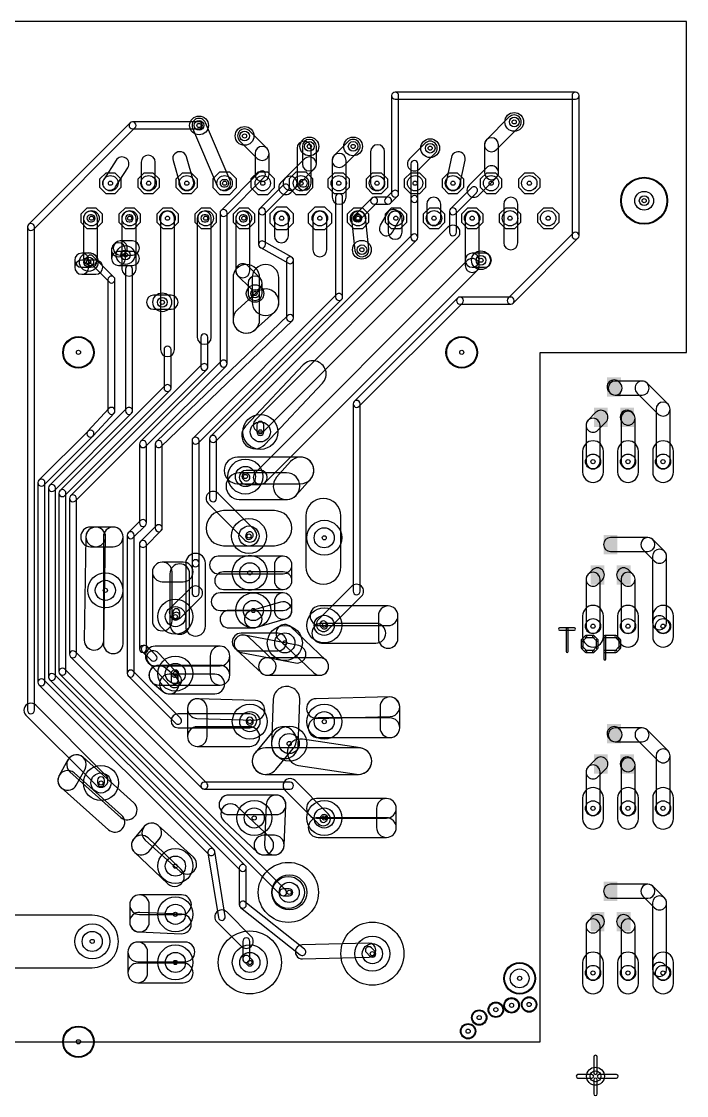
# Model space of a CAD drawing. Extents: x -3 to 107, y -1 to 82.
# Drawn here: x 58.4 to 106.6, y -1.4 to 76.5 of the extents above; entities that cross this region are included whole.
import ezdxf

# ---------------------------------------------------------------- set-up
doc = ezdxf.new("R2010")
doc.units = 0
for name, color, linetype in [('1', 14, 'CONTINUOUS'), ('116', 5, 'CONTINUOUS'), ('17', 94, 'CONTINUOUS'), ('18', 94, 'CONTINUOUS'), ('20', 178, 'CONTINUOUS')]:
    doc.layers.add(name, color=color, linetype=linetype)

# ---------------------------------------------------------------- blocks, each defined once
blk = doc.blocks.new('RECT')
blk.add_solid([(-0.5, -0.5), (0.5, -0.5), (-0.5, 0.5), (0.5, 0.5)])
blk = doc.blocks.new('ROUNDP')
blk.add_circle((0, 0), 0.5)
blk = doc.blocks.new('OCTAGONP')
blk.add_lwpolyline([(-0.5, -0.2071), (-0.5, 0.2071), (-0.2071, 0.5), (0.2071, 0.5), (0.5, 0.2071), (0.5, -0.2071), (0.2071, -0.5), (-0.2071, -0.5)], close=True)
blk = doc.blocks.new('LONGP100')
blk.add_lwpolyline([(-0.5, -0.5), (0.5, -0.5, 1), (0.5, 0.5), (-0.5, 0.5, 1)], format="xyb", close=True)
blk = doc.blocks.new('ROUNDV')
blk.add_circle((0, 0), 0.5)

msp = doc.modelspace()

# ---------------------------------------------------------------- linework, layer by layer
at = {"layer": '1'}
for points in [[(85.725, 64.008), (85.725, 71.12, 1), (85.217, 71.12), (85.217, 64.008, 1)], [(85.471, 70.866), (98.552, 70.866, 1), (98.552, 71.374), (85.471, 71.374, 1)], [(98.298, 71.12), (98.298, 60.96, 1), (98.806, 60.96), (98.806, 71.12, 1)], [(73.4927, 64.9684), (71.7147, 69.1594, 1), (70.7793, 68.7626), (72.5573, 64.5716, 1)], [(93.7478, 69.5742), (92.0968, 67.9232, 1), (92.8152, 67.2048), (94.4662, 68.8558, 1)], [(59.2346, 61.4154), (66.6006, 68.7814, 1), (66.2414, 69.1406), (58.8754, 61.7746, 1)], [(71.247, 69.215), (66.421, 69.215, 1), (66.421, 68.707), (71.247, 68.707, 1)], [(74.1898, 67.8398), (75.4598, 66.5698, 1), (76.1782, 67.2882), (74.9082, 68.5582, 1)], [(79.375, 64.77), (79.375, 67.31, 1), (78.359, 67.31), (78.359, 64.77, 1)], [(78.74, 67.437), (78.74, 66.167, 1), (79.756, 66.167), (79.756, 67.437, 1)], [(82.0638, 67.7962), (81.0478, 66.7802, 1), (81.7662, 66.0618), (82.7822, 67.0778, 1)], [(87.6518, 67.6692), (86.5088, 66.5262, 1), (87.2272, 65.8078), (88.3702, 66.9508, 1)], [(91.948, 67.564), (91.948, 65.532, 1), (92.964, 65.532), (92.964, 67.564, 1)], [(70.8465, 64.9096), (70.3385, 66.6876, 1), (69.3615, 66.4084), (69.8695, 64.6304, 1)], [(75.311, 66.929), (75.311, 65.405, 1), (76.327, 65.405), (76.327, 66.929, 1)], [(84.709, 64.77), (84.709, 67.056, 1), (83.693, 67.056), (83.693, 64.77, 1)], [(90.1587, 64.6636), (90.5397, 66.4416, 1), (89.5463, 66.6544), (89.1653, 64.8764, 1)], [(65.1986, 64.4973), (66.0876, 65.8943, 1), (65.2304, 66.4397), (64.3414, 65.0427, 1)], [(68.072, 64.77), (68.072, 66.294, 1), (67.056, 66.294), (67.056, 64.77, 1)], [(78.8888, 66.5262), (77.4918, 65.1292, 1), (78.2102, 64.4108), (79.6072, 65.8078, 1)], [(80.899, 66.421), (80.899, 63.754, 1), (81.915, 63.754), (81.915, 66.421, 1)], [(86.614, 66.167), (86.614, 63.627, 1), (87.122, 63.627), (87.122, 66.167, 1)], [(73.2046, 62.4314), (75.9986, 65.2254, 1), (75.6394, 65.5846), (72.8454, 62.7906, 1)], [(91.5452, 63.9028), (92.8152, 65.1728, 1), (92.0968, 65.8912), (90.8268, 64.6212, 1)], [(73.152, 65.024), (73.025, 65.024, 1), (73.025, 64.516), (73.152, 64.516, 1)], [(75.9986, 62.5584), (77.7131, 64.2729, 1), (77.3539, 64.6321), (75.6394, 62.9176, 1)], [(77.8927, 64.0933), (78.2102, 64.4108, 1), (77.4918, 65.1292), (77.1743, 64.8117, 1)], [(78.74, 64.516), (78.867, 64.516, 1), (78.867, 65.024), (78.74, 65.024, 1)], [(81.153, 63.754), (81.153, 56.515, 1), (81.661, 56.515), (81.661, 63.754, 1)], [(85.1426, 63.3204), (85.6506, 63.8284, 1), (85.2914, 64.1876), (84.7834, 63.6796, 1)], [(86.614, 63.627), (86.614, 60.833, 1), (87.122, 60.833), (87.122, 63.627, 1)], [(89.8416, 62.5584), (91.3656, 64.0824, 1), (91.0064, 64.4416), (89.4824, 62.9176, 1)], [(82.9201, 62.1139), (84.1266, 63.3204, 1), (83.7674, 63.6796), (82.5609, 62.4731, 1)], [(83.947, 63.246), (84.963, 63.246, 1), (84.963, 63.754), (83.947, 63.754, 1)], [(88.773, 62.23), (88.773, 63.246, 1), (87.757, 63.246), (87.757, 62.23, 1)], [(93.345, 63.246), (93.345, 60.452, 1), (94.361, 60.452), (94.361, 63.246, 1)], [(63.881, 59.309), (63.881, 62.23, 1), (62.865, 62.23), (62.865, 59.309, 1)], [(63.373, 61.976), (63.4492, 61.976, 1), (63.4492, 62.484), (63.373, 62.484, 1)], [(66.675, 58.547), (66.675, 62.23, 1), (65.659, 62.23), (65.659, 58.547, 1)], [(66.167, 61.976), (66.2178, 61.976, 1), (66.2178, 62.484), (66.167, 62.484, 1)], [(69.469, 52.705), (69.469, 62.23, 1), (68.453, 62.23), (68.453, 52.705, 1)], [(72.136, 53.594), (72.136, 62.23, 1), (71.12, 62.23), (71.12, 53.594, 1)], [(71.628, 61.976), (71.7296, 61.976, 1), (71.7296, 62.484), (71.628, 62.484, 1)], [(73.279, 51.689), (73.279, 62.611, 1), (72.771, 62.611), (72.771, 51.689, 1)], [(74.93, 58.42), (74.93, 62.23, 1), (73.914, 62.23), (73.914, 58.42, 1)], [(74.422, 61.976), (74.4982, 61.976, 1), (74.4982, 62.484), (74.422, 62.484, 1)], [(76.073, 60.325), (76.073, 62.738, 1), (75.565, 62.738), (75.565, 60.325, 1)], [(76.708, 62.23), (76.708, 60.96, 1), (77.724, 60.96), (77.724, 62.23, 1)], [(79.502, 62.23), (79.502, 59.944, 1), (80.518, 59.944), (80.518, 62.23, 1)], [(82.2991, 62.1739), (82.5531, 59.8879, 1), (83.5629, 60.0001), (83.3089, 62.2861, 1)], [(82.8566, 62.0504), (82.9201, 62.1139, 1), (82.5609, 62.4731), (82.4974, 62.4096, 1)], [(82.9836, 62.4096), (82.9201, 62.4731, 1), (82.5609, 62.1139), (82.6244, 62.0504, 1)], [(82.804, 62.484), (82.7786, 62.484, 1), (82.7786, 61.976), (82.804, 61.976, 1)], [(84.9029, 62.609), (84.3949, 61.72, 1), (85.2771, 61.216), (85.7851, 62.105, 1)], [(84.963, 62.23), (84.963, 61.214, 1), (85.979, 61.214), (85.979, 62.23, 1)], [(89.916, 61.214), (89.916, 62.738, 1), (89.408, 62.738), (89.408, 61.214, 1)], [(91.567, 59.182), (91.567, 62.23, 1), (90.551, 62.23), (90.551, 59.182, 1)], [(59.309, 26.543), (59.309, 61.595, 1), (58.801, 61.595), (58.801, 26.543, 1)], [(76.0512, 46.8848), (90.0212, 60.8548, 1), (89.3028, 61.5732), (75.3328, 47.6032, 1)], [(72.4426, 46.0484), (87.0476, 60.6534, 1), (86.6884, 61.0126), (72.0834, 46.4076, 1)], [(98.3724, 61.1396), (93.6734, 56.4406, 1), (94.0326, 56.0814), (98.7316, 60.7804, 1)], [(65.1728, 60.4302), (65.0458, 60.3032, 1), (65.7642, 59.5848), (65.8912, 59.7118, 1)], [(64.897, 59.944), (64.897, 59.309, 1), (65.913, 59.309), (65.913, 59.944, 1)], [(66.421, 60.579), (65.532, 60.579, 1), (65.532, 59.563), (66.421, 59.563, 1)], [(77.9755, 59.4034), (75.9435, 60.5464, 1), (75.6945, 60.1036), (77.7265, 58.9606, 1)], [(63.373, 59.69), (62.738, 59.69, 1), (62.738, 58.674), (63.373, 58.674, 1)], [(62.23, 59.182), (62.23, 58.674, 1), (63.246, 58.674), (63.246, 59.182, 1)], [(65.0766, 57.9646), (63.5526, 59.4886, 1), (63.1934, 59.1294), (64.7174, 57.6054, 1)], [(65.405, 58.801), (66.421, 58.801, 1), (66.421, 59.817), (65.405, 59.817, 1)], [(76.0512, 43.0748), (91.4182, 58.4418, 1), (90.6998, 59.1602), (75.3328, 43.7932, 1)], [(78.105, 54.991), (78.105, 59.182, 1), (77.597, 59.182), (77.597, 54.991, 1)], [(91.567, 58.801), (91.567, 59.182, 1), (90.551, 59.182), (90.551, 58.801, 1)], [(91.948, 59.69), (91.059, 59.69, 1), (91.059, 58.674), (91.948, 58.674, 1)], [(62.738, 58.166), (63.754, 58.166, 1), (63.754, 59.182), (62.738, 59.182, 1)], [(66.421, 48.26), (66.421, 58.547, 1), (65.913, 58.547), (65.913, 48.26, 1)], [(73.7108, 57.912), (73.7108, 54.864, 1), (75.6412, 54.864), (75.6412, 57.912, 1)], [(75.6702, 57.8902), (74.7812, 58.7792, 1), (74.0628, 58.0608), (74.9518, 57.1718, 1)], [(77.0382, 56.134), (77.0382, 57.912, 1), (75.1078, 57.912), (75.1078, 56.134, 1)], [(65.151, 48.26), (65.151, 57.785, 1), (64.643, 57.785), (64.643, 48.26, 1)], [(75.819, 56.769), (75.819, 57.531, 1), (74.803, 57.531), (74.803, 56.769, 1)], [(75.3253, 54.1498), (76.7223, 55.4198, 1), (75.4237, 56.8482), (74.0267, 55.5782, 1)], [(67.945, 55.626), (69.215, 55.626, 1), (69.215, 56.642), (67.945, 56.642, 1)], [(71.1726, 45.9214), (81.5866, 56.3354, 1), (81.2274, 56.6946), (70.8134, 46.2806, 1)], [(89.9904, 56.4406), (82.4974, 48.9476, 1), (82.8566, 48.5884), (90.3496, 56.0814, 1)], [(93.853, 56.515), (90.17, 56.515, 1), (90.17, 56.007), (93.853, 56.007, 1)], [(68.5019, 45.6638), (78.0269, 54.8078, 1), (77.6751, 55.1742), (68.1501, 46.0302, 1)], [(71.882, 51.435), (71.882, 53.594, 1), (71.374, 53.594), (71.374, 51.435, 1)], [(69.215, 49.911), (69.215, 52.705, 1), (68.707, 52.705), (68.707, 49.911, 1)], [(62.2826, 41.7304), (71.8076, 51.2554, 1), (71.4484, 51.6146), (61.9234, 42.0896, 1)], [(67.3626, 45.6674), (73.2046, 51.5094, 1), (72.8454, 51.8686), (67.0034, 46.0266, 1)], [(76.0133, 45.8199), (80.2043, 50.2649, 1), (78.7997, 51.5891), (74.6087, 47.1441, 1)], [(61.5206, 42.1114), (69.1406, 49.7314, 1), (68.7814, 50.0906), (61.1614, 42.4706, 1)], [(101.7892, 50.2702), (101.7052, 50.3542, 1), (100.9868, 49.6358), (101.0708, 49.5518, 1)], [(103.378, 50.419), (101.43, 50.419, 1), (101.43, 49.403), (103.378, 49.403, 1)], [(105.2612, 48.7462), (103.7372, 50.2702, 1), (103.0188, 49.5518), (104.5428, 48.0278, 1)], [(60.7586, 42.4924), (66.3466, 48.0804, 1), (65.9874, 48.4396), (60.3994, 42.8516, 1)], [(63.5596, 46.4367), (65.0836, 48.0877, 1), (64.7104, 48.4323), (63.1864, 46.7813, 1)], [(82.423, 48.768), (82.423, 35.179, 1), (82.931, 35.179), (82.931, 48.768, 1)], [(100.1812, 46.8618), (100.7552, 47.4358, 1), (100.0368, 48.1542), (99.4628, 47.5802, 1)], [(102.7212, 48.0882), (102.6552, 48.1542, 1), (101.9368, 47.4358), (102.0028, 47.3698, 1)], [(105.41, 44.577), (105.41, 48.387, 1), (104.394, 48.387), (104.394, 44.577, 1)], [(100.33, 44.577), (100.33, 47.221, 1), (99.314, 47.221), (99.314, 44.577, 1)], [(102.87, 44.577), (102.87, 47.729, 1), (101.854, 47.729), (101.854, 44.577, 1)], [(59.9966, 42.8734), (63.5526, 46.4294, 1), (63.1934, 46.7886), (59.6374, 43.2326, 1)], [(75.946, 46.736), (75.946, 47.244, 1), (75.438, 47.244), (75.438, 46.736, 1)], [(67.437, 40.132), (67.437, 45.847, 1), (66.929, 45.847), (66.929, 40.132, 1)], [(68.58, 39.751), (68.58, 45.847, 1), (68.072, 45.847), (68.072, 39.751, 1)], [(71.247, 37.211), (71.247, 46.101, 1), (70.739, 46.101), (70.739, 37.211, 1)], [(72.517, 41.91), (72.517, 46.228, 1), (72.009, 46.228), (72.009, 41.91, 1)], [(74.041, 42.9768), (78.613, 42.9768, 1), (78.613, 44.9072), (74.041, 44.9072, 1)], [(77.8916, 44.5832), (76.8756, 43.4402, 1), (78.3184, 42.1578), (79.3344, 43.3008, 1)], [(77.597, 43.7642), (74.168, 43.7642, 1), (74.168, 41.8338), (77.597, 41.8338, 1)], [(74.676, 42.926), (75.692, 42.926, 1), (75.692, 43.942), (74.676, 43.942, 1)], [(74.8556, 43.6136), (74.7921, 43.6771, 1), (74.4329, 43.3179), (74.4964, 43.2544, 1)], [(60.071, 28.575), (60.071, 43.053, 1), (59.563, 43.053), (59.563, 28.575, 1)], [(60.833, 28.956), (60.833, 42.672, 1), (60.325, 42.672), (60.325, 28.956, 1)], [(61.595, 29.337), (61.595, 42.291, 1), (61.087, 42.291), (61.087, 29.337, 1)], [(62.357, 30.607), (62.357, 41.91, 1), (61.849, 41.91), (61.849, 30.607, 1)], [(75.2892, 39.6022), (72.6222, 42.2692, 1), (71.9038, 41.5508), (74.5708, 38.8838, 1)], [(81.534, 36.957), (81.534, 40.64, 1), (78.994, 40.64), (78.994, 36.957, 1)], [(73.025, 38.481), (76.708, 38.481, 1), (76.708, 41.021), (73.025, 41.021, 1)], [(63.754, 39.8272), (63.373, 39.8272, 1), (63.373, 38.4048), (63.754, 38.4048, 1)], [(63.0429, 39.1281), (62.9159, 31.6351, 1), (64.3381, 31.6109), (64.4651, 39.1039, 1)], [(65.024, 39.8272), (63.754, 39.8272, 1), (63.754, 38.4048), (65.024, 38.4048, 1)], [(65.7352, 31.369), (65.7352, 39.116, 1), (64.3128, 39.116), (64.3128, 31.369, 1)], [(66.4736, 39.0634), (67.3626, 39.9524, 1), (67.0034, 40.3116), (66.1144, 39.4226, 1)], [(67.3626, 38.4284), (68.5056, 39.5714, 1), (68.1464, 39.9306), (67.0034, 38.7876, 1)], [(66.548, 29.21), (66.548, 39.243, 1), (66.04, 39.243), (66.04, 29.21, 1)], [(74.7504, 39.4226), (74.6869, 39.3591, 1), (75.0461, 38.9999), (75.1096, 39.0634, 1)], [(101.092, 38.057), (103.802, 38.057, 1), (103.802, 39.073), (101.092, 39.073, 1)], [(103.4428, 38.2058), (104.2888, 37.3598, 1), (105.0072, 38.0782), (104.1612, 38.9242, 1)], [(67.437, 30.988), (67.437, 38.608, 1), (66.929, 38.608), (66.929, 30.988, 1)], [(104.14, 37.719), (104.14, 32.893, 1), (105.156, 32.893), (105.156, 37.719, 1)], [(71.7042, 32.639), (71.7042, 37.211, 1), (70.2818, 37.211), (70.2818, 32.639, 1)], [(71.247, 35.052), (71.247, 37.211, 1), (70.739, 37.211), (70.739, 35.052, 1)], [(72.644, 36.449), (77.343, 36.449, 1), (77.343, 37.719), (72.644, 37.719, 1)], [(76.708, 37.084), (76.708, 35.941, 1), (77.978, 35.941), (77.978, 37.084, 1)], [(69.2912, 33.02), (69.2912, 36.576, 1), (67.8688, 36.576), (67.8688, 33.02, 1)], [(68.58, 35.8648), (70.104, 35.8648, 1), (70.104, 37.2872), (68.58, 37.2872, 1)], [(70.5612, 32.766), (70.5612, 36.449, 1), (69.1388, 36.449), (69.1388, 32.766, 1)], [(100.1812, 35.6858), (100.5012, 36.0058, 1), (99.7828, 36.7242), (99.4628, 36.4042, 1)], [(102.7212, 36.4042), (102.4012, 36.7242, 1), (101.6828, 36.0058), (102.0028, 35.6858, 1)], [(77.343, 36.576), (73.025, 36.576, 1), (73.025, 35.306), (77.343, 35.306, 1)], [(100.33, 32.639), (100.33, 36.045, 1), (99.314, 36.045), (99.314, 32.639, 1)], [(102.87, 32.639), (102.87, 36.045, 1), (101.854, 36.045), (101.854, 32.639, 1)], [(69.9552, 33.2958), (71.3522, 34.6928, 1), (70.6338, 35.4112), (69.2368, 34.0142, 1)], [(80.6232, 32.4068), (83.0362, 34.8198, 1), (82.3178, 35.5382), (79.9048, 33.1252, 1)], [(72.771, 33.782), (77.343, 33.782, 1), (77.343, 35.052), (72.771, 35.052, 1)], [(77.1638, 34.3912), (75.0048, 33.7562, 1), (75.3632, 32.5378), (77.5222, 33.1728, 1)], [(76.708, 34.417), (76.708, 33.782, 1), (77.978, 33.782), (77.978, 34.417, 1)], [(69.4164, 33.5806), (69.3529, 33.5171, 1), (69.7121, 33.1579), (69.7756, 33.2214, 1)], [(69.85, 33.401), (69.85, 33.655, 1), (69.342, 33.655), (69.342, 33.401, 1)], [(75.184, 33.782), (73.406, 33.782, 1), (73.406, 32.512), (75.184, 32.512, 1)], [(80.01, 32.6898), (84.963, 32.6898, 1), (84.963, 34.1122), (80.01, 34.1122, 1)], [(84.2518, 33.401), (84.2518, 31.75, 1), (85.6742, 31.75), (85.6742, 33.401, 1)], [(77.0326, 31.6706), (79.5726, 29.2576, 1), (80.4474, 30.1784), (77.9074, 32.5914, 1)], [(80.137, 31.4198), (84.074, 31.4198, 1), (84.074, 32.8422), (80.137, 32.8422, 1)], [(80.0844, 32.5864), (80.1479, 32.5229, 1), (80.5071, 32.8821), (80.4436, 32.9456, 1)], [(104.2888, 32.5338), (104.5428, 32.2798, 1), (105.2612, 32.9982), (105.0072, 33.2522, 1)], [(74.295, 30.861), (76.962, 30.861, 1), (76.962, 32.131), (74.295, 32.131, 1)], [(76.6321, 30.1833), (74.8541, 31.8343, 1), (73.9899, 30.9037), (75.7679, 29.2527, 1)], [(74.3013, 30.7456), (78.2383, 29.9836, 1), (78.4797, 31.2304), (74.5427, 31.9924, 1)], [(97.3997, 32.361), (98.4844, 32.361, 1), (98.4844, 32.5134), (97.3997, 32.5134, 1)], [(98.0183, 30.8102), (98.0183, 32.4372, 1), (97.8659, 32.4372), (97.8659, 30.8102, 1)], [(99.2542, 31.9487), (98.983, 31.6776, 1), (99.0908, 31.5698), (99.3619, 31.841, 1)], [(99.8504, 31.9711), (99.308, 31.9711, 1), (99.308, 31.8187), (99.8504, 31.8187, 1)], [(100.1754, 31.6776), (99.9043, 31.9487, 1), (99.7965, 31.841), (100.0677, 31.5698, 1)], [(100.7502, 30.2679), (100.7502, 31.8949, 1), (100.5978, 31.8949), (100.5978, 30.2679, 1)], [(100.674, 31.8187), (101.4875, 31.8187, 1), (101.4875, 31.9711), (100.674, 31.9711, 1)], [(101.4336, 31.841), (101.7048, 31.5698, 1), (101.8126, 31.6776), (101.5414, 31.9487, 1)], [(67.31, 31.242), (67.183, 31.242, 1), (67.183, 30.734), (67.31, 30.734, 1)], [(68.1246, 30.5326), (67.4896, 31.1676, 1), (67.1304, 30.8084), (67.7654, 30.1734, 1)], [(68.072, 29.7688), (72.771, 29.7688, 1), (72.771, 31.1912), (68.072, 31.1912, 1)], [(72.0598, 30.48), (72.0598, 29.083, 1), (73.4822, 29.083), (73.4822, 30.48, 1)], [(98.9607, 31.6237), (98.9607, 31.0814, 1), (99.1131, 31.0814), (99.1131, 31.6237, 1)], [(100.1977, 31.0814), (100.1977, 31.6237, 1), (100.0453, 31.6237), (100.0453, 31.0814, 1)], [(101.6825, 31.6237), (101.6825, 31.0814, 1), (101.8349, 31.0814), (101.8349, 31.6237, 1)], [(71.8076, 21.2616), (62.2826, 30.7866, 1), (61.9234, 30.4274), (71.4484, 20.9024, 1)], [(69.8423, 29.0466), (68.3183, 30.6976, 1), (67.5717, 30.0084), (69.0957, 28.3574, 1)], [(98.983, 31.0275), (99.2542, 30.7563, 1), (99.3619, 30.8641), (99.0908, 31.1352, 1)], [(99.308, 30.734), (99.8504, 30.734, 1), (99.8504, 30.8864), (99.308, 30.8864, 1)], [(99.9043, 30.7563), (100.1754, 31.0275, 1), (100.0677, 31.1352), (99.7965, 30.8641, 1)], [(101.4875, 30.8864), (100.674, 30.8864, 1), (100.674, 30.734), (101.4875, 30.734, 1)], [(101.7048, 31.1352), (101.4337, 30.8641, 1), (101.5414, 30.7563), (101.8126, 31.0275, 1)], [(72.771, 29.7942), (68.326, 29.7942, 1), (68.326, 28.3718), (72.771, 28.3718, 1)], [(67.8707, 28.5366), (68.6327, 27.9016, 1), (69.5433, 28.9944), (68.7813, 29.6294, 1)], [(80.01, 30.353), (76.2, 30.353, 1), (76.2, 29.083), (80.01, 29.083, 1)], [(72.3156, 16.4356), (59.9966, 28.7546, 1), (59.6374, 28.3954), (71.9564, 16.0764, 1)], [(74.6016, 15.2926), (60.7586, 29.1356, 1), (60.3994, 28.7764), (74.2424, 14.9334, 1)], [(77.5226, 13.5146), (61.5206, 29.5166, 1), (61.1614, 29.1574), (77.1634, 13.1554, 1)], [(69.9026, 25.9606), (66.4736, 29.3896, 1), (66.1144, 29.0304), (69.5434, 25.6014, 1)], [(69.088, 27.7368), (72.39, 27.7368, 1), (72.39, 29.1592), (69.088, 29.1592, 1)], [(69.215, 29.21), (69.215, 28.702, 1), (69.723, 28.702), (69.723, 29.21, 1)], [(69.469, 28.956), (69.5325, 28.956, 1), (69.5325, 29.464), (69.469, 29.464, 1)], [(78.4345, 23.9659), (78.5615, 27.2679, 1), (76.6325, 27.3421), (76.5055, 24.0401, 1)], [(75.3325, 27.2539), (71.1415, 27.3809, 1), (71.0985, 25.9591), (75.2895, 25.8321, 1)], [(70.4088, 26.67), (70.4088, 24.638, 1), (71.8312, 24.638), (71.8312, 26.67, 1)], [(85.0731, 27.508), (79.7391, 27.381, 1), (79.7729, 25.959), (85.1069, 26.086, 1)], [(85.8012, 25.273), (85.8012, 26.797, 1), (84.3788, 26.797), (84.3788, 25.273, 1)], [(64.4942, 21.8222), (59.4142, 26.9022, 1), (58.6958, 26.1838), (63.7758, 21.1038, 1)], [(74.93, 26.289), (69.723, 26.289, 1), (69.723, 25.273), (74.93, 25.273, 1)], [(74.676, 25.781), (74.676, 25.7175, 1), (75.184, 25.7175), (75.184, 25.781, 1)], [(79.883, 24.5618), (85.09, 24.5618, 1), (85.09, 25.9842), (79.883, 25.9842, 1)], [(71.12, 23.9268), (74.93, 23.9268, 1), (74.93, 25.3492), (71.12, 25.3492, 1)], [(76.6015, 25.0019), (75.3315, 23.4779, 1), (76.8145, 22.2421), (78.0845, 23.7661, 1)], [(101.7892, 25.1242), (101.7052, 25.2082, 1), (100.9868, 24.4898), (101.0708, 24.4058, 1)], [(103.378, 25.273), (101.43, 25.273, 1), (101.43, 24.257), (103.378, 24.257, 1)], [(105.2612, 23.6002), (103.7372, 25.1242, 1), (103.0188, 24.4058), (104.5428, 22.8818, 1)], [(82.9486, 23.8143), (78.7576, 24.4493, 1), (78.4684, 22.5407), (82.6594, 21.9057, 1)], [(76.073, 21.8948), (82.804, 21.8948, 1), (82.804, 23.8252), (76.073, 23.8252, 1)], [(105.41, 19.431), (105.41, 23.241, 1), (104.394, 23.241), (104.394, 19.431, 1)], [(61.7353, 22.9514), (61.1003, 21.8084, 1), (62.3437, 21.1176), (62.9787, 22.2606, 1)], [(66.5148, 19.8335), (62.8318, 23.1355, 1), (61.8822, 22.0765), (65.5652, 18.7745, 1)], [(100.1812, 21.7158), (100.7552, 22.2898, 1), (100.0368, 23.0082), (99.4628, 22.4342, 1)], [(102.7212, 22.9422), (102.6552, 23.0082, 1), (101.9368, 22.2898), (102.0028, 22.2238, 1)], [(102.87, 19.431), (102.87, 22.583, 1), (101.854, 22.583), (101.854, 19.431, 1)], [(61.2495, 20.9314), (64.6785, 17.8834, 1), (65.6235, 18.9466), (62.1945, 21.9946, 1)], [(100.33, 19.431), (100.33, 22.075, 1), (99.314, 22.075), (99.314, 19.431, 1)], [(64.389, 21.2725), (64.389, 21.463, 1), (63.881, 21.463), (63.881, 21.2725, 1)], [(77.851, 21.336), (71.628, 21.336, 1), (71.628, 20.828), (77.851, 20.828, 1)], [(80.6232, 19.0282), (78.2102, 21.4412, 1), (77.4918, 20.7228), (79.9048, 18.3098, 1)], [(73.406, 18.9738), (76.835, 18.9738, 1), (76.835, 20.3962), (73.406, 20.3962, 1)], [(76.1245, 19.7159), (75.9975, 16.7949, 1), (77.4185, 16.7331), (77.5455, 19.6541, 1)], [(76.4351, 17.2803), (74.0221, 19.5663, 1), (73.0439, 18.5337), (75.4569, 16.2477, 1)], [(79.756, 18.7198), (84.836, 18.7198, 1), (84.836, 20.1422), (79.756, 20.1422, 1)], [(84.1248, 19.431), (84.1248, 18.034, 1), (85.5472, 18.034), (85.5472, 19.431, 1)], [(84.836, 18.7452), (79.883, 18.7452, 1), (79.883, 17.3228), (84.836, 17.3228, 1)], [(80.4436, 18.4894), (80.5071, 18.5529, 1), (80.1479, 18.9121), (80.0844, 18.8486, 1)], [(67.278, 18.1158), (66.516, 17.2268, 1), (67.596, 16.3012), (68.358, 17.1902, 1)], [(70.8338, 15.8956), (68.2938, 18.1816, 1), (67.3422, 17.1244), (69.8822, 14.8384, 1)], [(66.5669, 16.2477), (68.9799, 13.9617, 1), (69.9581, 14.9943), (67.5451, 17.2803, 1)], [(76.708, 17.4752), (75.946, 17.4752, 1), (75.946, 16.0528), (76.708, 16.0528, 1)], [(73.1487, 11.5977), (72.3867, 16.2967, 1), (71.8853, 16.2153), (72.6473, 11.5163, 1)], [(74.676, 12.446), (74.676, 15.113, 1), (74.168, 15.113), (74.168, 12.446, 1)], [(77.7875, 13.589), (77.343, 13.589, 1), (77.343, 13.081), (77.7875, 13.081, 1)], [(101.092, 12.911), (103.802, 12.911, 1), (103.802, 13.927), (101.092, 13.927, 1)], [(103.4428, 13.0598), (104.2888, 12.2138, 1), (105.0072, 12.9322), (104.1612, 13.7782, 1)], [(69.977, 13.1572), (66.929, 13.1572, 1), (66.929, 11.7348), (69.977, 11.7348, 1)], [(66.2178, 12.446), (66.2178, 11.176, 1), (67.6402, 11.176), (67.6402, 12.446, 1)], [(78.898, 9.2159), (74.58, 12.6449, 1), (74.264, 12.2471), (78.582, 8.8181, 1)], [(104.14, 12.573), (104.14, 7.747, 1), (105.156, 7.747), (105.156, 12.573, 1)], [(66.8994, 10.4654), (69.9474, 10.3384, 1), (70.0066, 11.7596), (66.9586, 11.8866, 1)], [(75.0352, 10.1382), (73.2572, 11.9162, 1), (72.5388, 11.1978), (74.3168, 9.4198, 1)], [(100.1812, 10.5398), (100.5012, 10.8598, 1), (99.7828, 11.5782), (99.4628, 11.2582, 1)], [(102.7212, 11.2582), (102.4012, 11.5782, 1), (101.6828, 10.8598), (102.0028, 10.5398, 1)], [(56.896, 7.874), (63.5, 7.874, 1), (63.5, 11.684), (56.896, 11.684, 1)], [(100.33, 7.493), (100.33, 10.899, 1), (99.314, 10.899), (99.314, 7.493, 1)], [(102.87, 7.493), (102.87, 10.899, 1), (101.854, 10.899), (101.854, 7.493, 1)], [(70.231, 9.7282), (66.802, 9.7282, 1), (66.802, 8.3058), (70.231, 8.3058, 1)], [(66.0908, 9.017), (66.0908, 7.493, 1), (67.5132, 7.493), (67.5132, 9.017, 1)], [(74.93, 8.509), (74.93, 9.779, 1), (74.422, 9.779), (74.422, 8.509, 1)], [(83.5526, 9.6518), (78.7266, 9.5248, 1), (78.7534, 8.5092), (83.5794, 8.6362, 1)], [(83.9996, 9.0696), (83.7456, 9.3236, 1), (83.3864, 8.9644), (83.6404, 8.7104, 1)], [(75.1096, 8.4346), (74.8556, 8.6886, 1), (74.4964, 8.3294), (74.7504, 8.0754, 1)], [(66.802, 6.7818), (70.104, 6.7818, 1), (70.104, 8.2042), (66.802, 8.2042, 1)], [(104.2888, 7.3878), (104.5428, 7.1338, 1), (105.2612, 7.8522), (105.0072, 8.1062, 1)], [(100.127, 0.254), (100.127, 1.397, 1), (99.873, 1.397), (99.873, 0.254, 1)], [(99.746, 0.127), (98.73, 0.127, 1), (98.73, -0.127), (99.746, -0.127, 1)], [(100.254, -0.127), (101.524, -0.127, 1), (101.524, 0.127), (100.254, 0.127, 1)], [(99.873, -0.254), (99.873, -1.27, 1), (100.127, -1.27), (100.127, -0.254, 1)]]:
    msp.add_lwpolyline(points, format="xyb", close=True, dxfattribs=at)
for centre, radius in [((77.724, 13.335), 2.1784), ((77.724, 13.335), 1.1624), ((83.82, 8.89), 2.286), ((74.93, 8.255), 2.286), ((83.82, 8.89), 1.27), ((74.93, 8.255), 1.27), ((100, 0), 0.6506), ((100, 0), 0.3966)]:
    msp.add_circle(centre, radius, dxfattribs=at)
at = {"layer": '116'}
for centre, radius in [((94.107, 69.215), 0.35), ((94.107, 69.215), 0.15), ((71.247, 68.961), 0.35), ((71.247, 68.961), 0.15), ((74.549, 68.199), 0.35), ((74.549, 68.199), 0.15), ((79.248, 67.437), 0.35), ((82.423, 67.437), 0.35), ((79.248, 67.437), 0.15), ((82.423, 67.437), 0.15), ((88.011, 67.31), 0.35), ((88.011, 67.31), 0.15), ((64.821, 64.77), 0.558), ((64.821, 64.77), 0.15), ((67.589, 64.77), 0.558), ((67.589, 64.77), 0.15), ((70.358, 64.77), 0.558), ((70.358, 64.77), 0.15), ((73.101, 64.77), 0.558), ((73.101, 64.77), 0.15), ((75.87, 64.77), 0.558), ((75.87, 64.77), 0.15), ((78.638, 64.77), 0.558), ((78.638, 64.77), 0.15), ((81.382, 64.77), 0.558), ((81.382, 64.77), 0.15), ((84.15, 64.77), 0.558), ((84.15, 64.77), 0.15), ((86.919, 64.77), 0.558), ((86.919, 64.77), 0.15), ((89.662, 64.77), 0.558), ((89.662, 64.77), 0.15), ((92.431, 64.77), 0.558), ((92.431, 64.77), 0.15), ((95.199, 64.77), 0.558), ((95.199, 64.77), 0.15), ((103.53, 63.5), 1.7015), ((103.53, 63.5), 0.35), ((103.53, 63.5), 0.1505), ((103.53, 63.5), 0.15), ((63.449, 62.23), 0.558), ((63.449, 62.23), 0.15), ((66.218, 62.23), 0.558), ((66.218, 62.23), 0.15), ((68.961, 62.23), 0.558), ((68.961, 62.23), 0.15), ((71.73, 62.23), 0.558), ((71.73, 62.23), 0.15), ((74.498, 62.23), 0.558), ((74.498, 62.23), 0.15), ((77.241, 62.23), 0.558), ((77.241, 62.23), 0.15), ((80.01, 62.23), 0.558), ((80.01, 62.23), 0.15), ((82.779, 62.23), 0.558), ((82.779, 62.23), 0.15), ((85.522, 62.23), 0.558), ((85.522, 62.23), 0.15), ((88.29, 62.23), 0.558), ((88.29, 62.23), 0.15), ((91.059, 62.23), 0.558), ((91.059, 62.23), 0.15), ((93.802, 62.23), 0.558), ((93.802, 62.23), 0.15), ((96.571, 62.23), 0.558), ((96.571, 62.23), 0.15), ((83.058, 59.944), 0.35), ((83.058, 59.944), 0.15), ((63.246, 59.055), 0.35), ((63.246, 59.055), 0.15), ((65.913, 59.563), 0.35), ((65.913, 59.563), 0.15), ((91.694, 59.182), 0.35), ((91.694, 59.182), 0.15), ((75.311, 56.769), 0.304), ((75.311, 56.769), 0.15), ((68.58, 56.134), 0.35), ((68.58, 56.134), 0.15), ((62.5, 52.5), 1.142), ((90.3, 52.5), 1.142), ((62.5, 52.5), 0.15), ((90.3, 52.5), 0.15), ((75.692, 46.736), 0.73), ((75.692, 46.736), 0.15), ((99.822, 44.577), 0.55), ((99.822, 44.577), 0.15), ((102.362, 44.577), 0.55), ((102.362, 44.577), 0.15), ((104.902, 44.577), 0.55), ((104.902, 44.577), 0.15), ((74.612, 43.498), 0.73), ((74.612, 43.498), 0.15), ((74.867, 39.18), 0.729), ((80.328, 39.053), 0.729), ((74.867, 39.18), 0.149), ((80.328, 39.053), 0.149), ((74.93, 36.513), 0.73), ((74.93, 36.513), 0.15), ((64.453, 35.242), 0.729), ((64.453, 35.242), 0.149), ((75.184, 33.782), 0.73), ((69.532, 33.337), 0.73), ((75.184, 33.782), 0.15), ((69.532, 33.337), 0.15), ((80.328, 32.703), 0.729), ((80.328, 32.703), 0.149), ((99.822, 32.639), 0.55), ((99.822, 32.639), 0.15), ((102.362, 32.639), 0.55), ((102.362, 32.639), 0.15), ((104.902, 32.639), 0.55), ((104.902, 32.639), 0.15), ((77.47, 31.433), 0.73), ((77.47, 31.433), 0.15), ((69.532, 29.21), 0.73), ((69.532, 29.21), 0.15), ((74.93, 25.718), 0.73), ((74.93, 25.718), 0.15), ((80.328, 25.718), 0.729), ((80.328, 25.718), 0.149), ((77.788, 24.13), 0.73), ((77.788, 24.13), 0.15), ((64.135, 21.273), 0.73), ((64.135, 21.273), 0.15), ((99.822, 19.431), 0.55), ((99.822, 19.431), 0.15), ((102.362, 19.431), 0.55), ((102.362, 19.431), 0.15), ((104.902, 19.431), 0.55), ((104.902, 19.431), 0.15), ((75.248, 18.733), 0.73), ((75.248, 18.733), 0.15), ((80.328, 18.733), 0.729), ((80.328, 18.733), 0.149), ((69.532, 15.24), 0.73), ((69.532, 15.24), 0.15), ((77.788, 13.335), 0.73), ((77.788, 13.335), 0.15), ((69.532, 11.748), 0.73), ((69.532, 11.748), 0.15), ((63.5, 9.779), 0.73), ((63.5, 9.779), 0.15), ((83.82, 8.89), 0.73), ((69.532, 8.255), 0.73), ((74.93, 8.255), 0.73), ((83.82, 8.89), 0.15), ((69.532, 8.255), 0.15), ((74.93, 8.255), 0.15), ((94.5, 7.1), 1.142), ((94.5, 7.1), 1.142), ((99.822, 7.493), 0.55), ((102.362, 7.493), 0.55), ((104.902, 7.493), 0.55), ((94.5, 7.1), 0.15), ((94.5, 7.1), 0.15), ((99.822, 7.493), 0.15), ((102.362, 7.493), 0.15), ((104.902, 7.493), 0.15), ((93.916, 5.144), 0.558), ((95.187, 5.207), 0.558), ((91.567, 4.255), 0.558), ((92.773, 4.826), 0.558), ((92.773, 4.826), 0.15), ((93.916, 5.144), 0.15), ((95.187, 5.207), 0.15), ((91.567, 4.255), 0.15), ((62.5, 2.5), 1.142), ((90.761, 3.266), 0.558), ((90.761, 3.266), 0.15), ((62.5, 2.5), 0.15)]:
    msp.add_circle(centre, radius, dxfattribs=at)
at = {"layer": '20'}
for p, q in [((106.603, 76.5), (0, 76.5)), ((106.603, 52.5), (106.603, 76.5)), ((96, 2.5), (96, 52.5)), ((96, 52.5), (106.603, 52.5)), ((5.08, 2.5), (96, 2.5))]:
    msp.add_line(p, q, dxfattribs=at)
for centre, radius in [((103.5304, 63.5), 1.651), ((62.5, 52.5), 1.0922), ((90.3, 52.5), 1.0922), ((94.5, 7.1), 1.0922), ((94.5, 7.1), 1.0922), ((93.9165, 5.1435), 0.508), ((95.1865, 5.207), 0.508), ((91.567, 4.2545), 0.508), ((92.7735, 4.826), 0.508), ((62.5, 2.5), 1.0922), ((90.7605, 3.2655), 0.508)]:
    msp.add_circle(centre, radius, dxfattribs=at)

# ---------------------------------------------------------------- block references
at = {"layer": '1', "yscale": 1.4}
for p in [(101.346, 49.995), (100.396, 47.795), (102.296, 47.795), (101.092, 38.565), (100.142, 36.365), (102.042, 36.365), (101.346, 24.849), (100.396, 22.649), (102.296, 22.649), (101.092, 13.419), (100.142, 11.219), (102.042, 11.219)]:
    msp.add_blockref('RECT', p, dxfattribs=at)
at = {"layer": '17'}
for name, p, xscale, yscale in [('OCTAGONP', (64.8208, 64.77), 1.524, 1.524), ('OCTAGONP', (67.5894, 64.77), 1.524, 1.524), ('OCTAGONP', (70.358, 64.77), 1.524, 1.524), ('OCTAGONP', (73.1012, 64.77), 1.67, 1.67), ('OCTAGONP', (75.8698, 64.77), 1.67, 1.67), ('OCTAGONP', (78.6384, 64.77), 1.67, 1.67), ('OCTAGONP', (81.3816, 64.77), 1.524, 1.524), ('OCTAGONP', (84.1502, 64.77), 1.524, 1.524), ('OCTAGONP', (86.9188, 64.77), 1.524, 1.524), ('OCTAGONP', (89.662, 64.77), 1.524, 1.524), ('OCTAGONP', (92.4306, 64.77), 1.524, 1.524), ('OCTAGONP', (95.1992, 64.77), 1.524, 1.524), ('OCTAGONP', (63.4492, 62.23), 1.524, 1.524), ('OCTAGONP', (66.2178, 62.23), 1.524, 1.524), ('OCTAGONP', (68.961, 62.23), 1.524, 1.524), ('OCTAGONP', (71.7296, 62.23), 1.524, 1.524), ('OCTAGONP', (74.4982, 62.23), 1.524, 1.524), ('OCTAGONP', (77.2414, 62.23), 1.67, 1.67), ('OCTAGONP', (80.01, 62.23), 1.67, 1.67), ('OCTAGONP', (82.7786, 62.23), 1.524, 1.524), ('OCTAGONP', (85.5218, 62.23), 1.524, 1.524), ('OCTAGONP', (88.2904, 62.23), 1.524, 1.524), ('OCTAGONP', (91.059, 62.23), 1.524, 1.524), ('OCTAGONP', (93.8022, 62.23), 1.524, 1.524), ('OCTAGONP', (96.5708, 62.23), 1.524, 1.524), ('ROUNDP', (63.5, 9.779), 2.54, 2.54)]:
    msp.add_blockref(name, p, dxfattribs=dict(at, xscale=xscale, yscale=yscale))
for name, p, xscale, yscale, rotation in [('ROUNDP', (75.692, 46.736), 2.54, 2.54, 180), ('LONGP100', (99.822, 44.577), 1.508, 1.508, 90), ('LONGP100', (102.362, 44.577), 1.508, 1.508, 90), ('LONGP100', (104.902, 44.577), 1.508, 1.508, 90), ('ROUNDP', (74.6125, 43.4975), 2.54, 2.54, 180), ('ROUNDP', (74.8665, 39.1795), 2.54, 2.54, 180), ('ROUNDP', (80.3275, 39.0525), 2.54, 2.54, 180), ('ROUNDP', (74.93, 36.5125), 2.54, 2.54, 180), ('ROUNDP', (64.4525, 35.2425), 2.54, 2.54, 180), ('ROUNDP', (69.5325, 33.3375), 2.54, 2.54, 180), ('ROUNDP', (75.184, 33.782), 2.54, 2.54, 180), ('ROUNDP', (80.3275, 32.7025), 2.54, 2.54, 180), ('LONGP100', (99.822, 32.639), 1.508, 1.508, 90), ('LONGP100', (102.362, 32.639), 1.508, 1.508, 90), ('LONGP100', (104.902, 32.639), 1.508, 1.508, 90), ('ROUNDP', (77.47, 31.4325), 2.54, 2.54, 180), ('ROUNDP', (69.5325, 29.21), 2.54, 2.54, 180), ('ROUNDP', (74.93, 25.7175), 2.54, 2.54, 180), ('ROUNDP', (80.3275, 25.7175), 2.54, 2.54, 180), ('ROUNDP', (77.7875, 24.13), 2.54, 2.54, 180), ('ROUNDP', (64.135, 21.2725), 2.54, 2.54, 180), ('LONGP100', (99.822, 19.431), 1.508, 1.508, 90), ('LONGP100', (102.362, 19.431), 1.508, 1.508, 90), ('LONGP100', (104.902, 19.431), 1.508, 1.508, 90), ('ROUNDP', (75.2475, 18.7325), 2.54, 2.54, 180), ('ROUNDP', (80.3275, 18.7325), 2.54, 2.54, 180), ('ROUNDP', (69.5325, 15.24), 2.54, 2.54, 180), ('ROUNDP', (77.7875, 13.335), 2.54, 2.54, 180), ('ROUNDP', (69.5325, 11.7475), 2.54, 2.54, 180), ('ROUNDP', (83.82, 8.89), 2.54, 2.54, 180), ('ROUNDP', (69.5325, 8.255), 2.54, 2.54, 180), ('ROUNDP', (74.93, 8.255), 2.54, 2.54, 180), ('LONGP100', (99.822, 7.493), 1.508, 1.508, 90), ('LONGP100', (102.362, 7.493), 1.508, 1.508, 90), ('LONGP100', (104.902, 7.493), 1.508, 1.508, 90)]:
    msp.add_blockref(name, p, dxfattribs=dict(at, xscale=xscale, yscale=yscale, rotation=rotation))
at = {"layer": '18'}
for p, xscale, yscale in [((71.247, 68.961), 1.362, 1.362), ((94.107, 69.215), 1.362, 1.362), ((74.549, 68.199), 1.362, 1.362), ((79.248, 67.437), 1.362, 1.362), ((82.423, 67.437), 1.362, 1.362), ((88.011, 67.31), 1.362, 1.362), ((103.5304, 63.5), 1.362, 1.362), ((65.913, 59.563), 1.362, 1.362), ((83.058, 59.944), 1.362, 1.362), ((63.246, 59.055), 1.362, 1.362), ((91.694, 59.182), 1.362, 1.362), ((75.311, 56.769), 1.27, 1.27), ((68.58, 56.134), 1.362, 1.362), ((94.5, 7.1), 1.362, 1.362)]:
    msp.add_blockref('ROUNDV', p, dxfattribs=dict(at, xscale=xscale, yscale=yscale))

doc.saveas('drawing.dxf')
